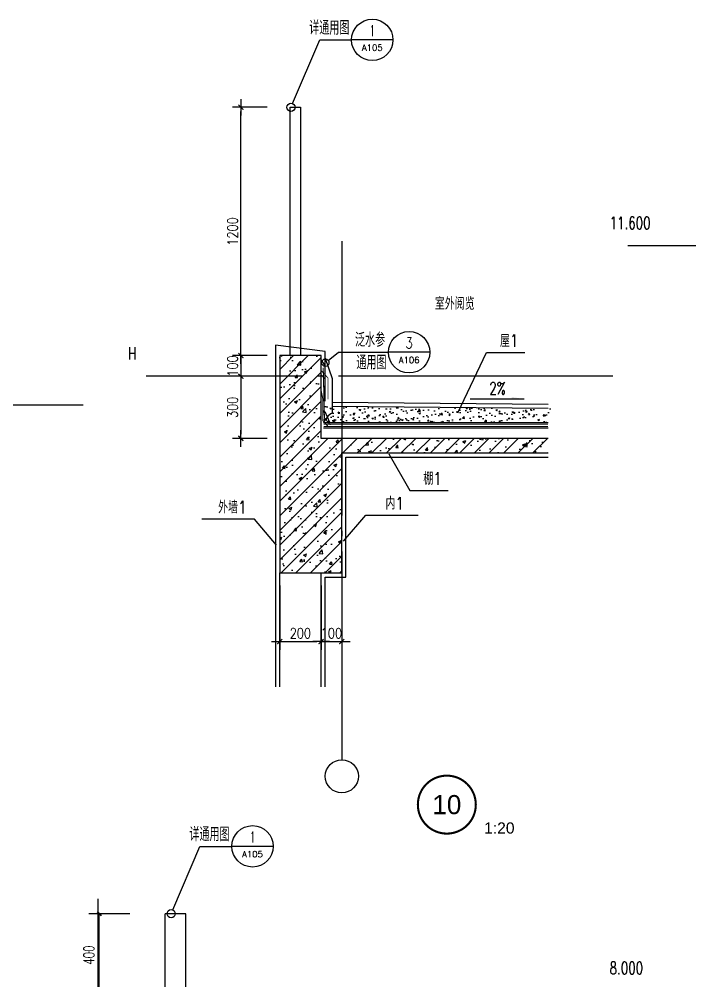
# Model space of a CAD drawing. Extents: x 447078 to 1776277, y 243534 to 519428.
# Drawn here: x 528609 to 531848, y 303742 to 308388 of the extents above; entities that cross this region are included whole.
import ezdxf
from ezdxf.enums import TextEntityAlignment as Align

# ---------------------------------------------------------------- set-up
doc = ezdxf.new("R2010")
doc.units = 0
doc.header["$LTSCALE"] = 1000
doc.header["$MEASUREMENT"] = 0
for name, pattern in [('$2$CCDID0GLB00001', [30, 26.5, -1.5, 0.5, -1.5]), ('DASH', [0.35, 0.25, -0.1]), ('DOTE', [2.42, 2, -0.2, 0.02, -0.2])]:
    doc.linetypes.add(name, pattern=pattern)
doc.layers.get('Defpoints').update_dxf_attribs({"color": 2, "lineweight": 15})
for name, color, linetype in [('$2$G-GRID', 1, '$2$CCDID0GLB00001'), ('A-HRAL', 104, 'Continuous'), ('A-SURF', 6, 'Continuous'), ('A-WALL', 140, 'Continuous'), ('A-WALL-HATH', 8, 'Continuous'), ('AXIS_TEXT', 7, 'Continuous'), ('COLUMN', 210, 'Continuous'), ('DIM_IDEN', 3, 'Continuous'), ('DIM_SYMB', 3, 'Continuous'), ('DOTE', 10, 'DOTE'), ('G-GRID-DIMS', 123, 'Continuous'), ('PUB_DIM', 3, 'Continuous'), ('PUB_TEXT', 7, 'Continuous'), ('SURFACE', 6, 'Continuous'), ('Visible_line', 135, 'Continuous'), ('WALL', 130, 'Continuous'), ('填充', 8, 'Continuous'), ('节点大样$0$ANNO-TEXT', 33, 'Continuous')]:
    doc.layers.add(name, color=color, linetype=linetype)
doc.styles.add('_TCH_DIM', font='SIMPLEX', dxfattribs={"bigfont": 'GBCBIG'})
doc.styles.add('_TCH_DIM_T3', font='SIMPLEX', dxfattribs={"width": 0.705882, "bigfont": 'GBCBIG'})
doc.styles.add('_TCH_LABEL', font='COMPLEX', dxfattribs={"bigfont": 'GBCBIG'})
doc.styles.add('C-D_T0G_01', font='')
doc.styles.add('CCDI_T_G01', font='')
doc.styles.add('CCDI_T_G02', font='simplex.shx', dxfattribs={"width": 0.8, "bigfont": 'zjdz.shx'})
doc.styles.add('COMPLEX', font='COMPLEX')
doc.styles.add('节点大样$0$CCDI-TOG-02', font='simplex.shx', dxfattribs={"width": 0.8, "bigfont": 'zjdz.shx'})
doc.styles.get('C-D_T0G_01').set_extended_font_data('Arial')
doc.styles.get('CCDI_T_G01').set_extended_font_data('Arial')
doc.dimstyles.new('_TCH_ARCH&&20', dxfattribs={"dimtxt": 51, "dimasz": 20, "dimexe": 50, "dimexo": 60, "dimgap": 24.5, "dimtad": 1, "dimdec": 0, "dimzin": 0, "dimdsep": 46, "dimtxsty": '_TCH_DIM_T3', "dimblk": 'ARCHTICK', "dimcen": 0.09, "dimclrt": 7, "dimazin": 2, "dimtfac": 1, "dimtdec": 0, "dimtix": 1, "dimtmove": 2, "dimatfit": 3, "dimfxl": 1, "dimtolj": 1, "dimtzin": 0, "dimarcsym": 0})
doc.dimstyles.new('CCDI_DIMN_20$0', dxfattribs={"dimscale": 0.2, "dimtxt": 250, "dimasz": 100, "dimexe": 200, "dimexo": 300, "dimgap": 75, "dimtad": 1, "dimdec": 0, "dimzin": 0, "dimdsep": 46, "dimtxsty": 'CCDI_T_G02', "dimblk": 'TICK-3', "dimcen": 0, "dimclrd": 256, "dimclre": 256, "dimclrt": 7, "dimazin": 0, "dimtfac": 0.5, "dimtdec": 0, "dimtix": 1, "dimtmove": 2, "dimatfit": 0, "dimldrblk": 'TICK-arow', "dimfxl": 200, "dimtvp": 1, "dimtolj": 1, "dimtzin": 0, "dimlwd": -1, "dimlwe": -1, "dimarcsym": 0})

# ---------------------------------------------------------------- blocks, each defined once
blk = doc.blocks.new('_AXISO')
blk.add_circle((0, 0), 0.5)
at = {"layer": 'AXIS_TEXT', "style": 'COMPLEX', "width": 1.041667}
blk.add_attdef('A', text='', height=0.56, dxfattribs=at).set_placement((-0.25, -0.28), (0.25, -0.28), align=Align.FIT)
blk = doc.blocks.new('TICK-3')
blk.add_line((2, 0), (-2, 0))
at = {"const_width": 0.3}
blk.add_lwpolyline([(0.6, 0.6), (-0.6, -0.6)], dxfattribs=at)
blk = doc.blocks.new('*D3675')
at = {"layer": 'Defpoints', "color": 0}
for p in [(529867.4, 306762.4), (529679.9, 306662.4), (529867.4, 306662.4)]:
    blk.add_point(p, dxfattribs=at)
at = {"layer": 'PUB_DIM'}
for p, q in [((529679.9, 306782.4), (529679.9, 306802.4)), ((529807.4, 306762.4), (529639.9, 306762.4)), ((529679.9, 306762.4), (529679.9, 306662.4)), ((529807.4, 306662.4), (529639.9, 306662.4)), ((529679.9, 306642.4), (529679.9, 306622.4))]:
    blk.add_line(p, q, dxfattribs=at)
at = {"layer": 'PUB_DIM', "xscale": 20, "yscale": 20, "zscale": 20}
for p, rotation in [((529679.9, 306762.4), 270), ((529679.9, 306662.4), 90)]:
    blk.add_blockref('TICK-3', p, dxfattribs=dict(at, rotation=rotation))
at = {"layer": 'PUB_DIM', "color": 7, "insert": (529639.9, 306712.4), "char_height": 50, "attachment_point": 5, "rotation": 90, "style": 'CCDI_T_G02'}
blk.add_mtext('\\A1;100', dxfattribs=at)
blk = doc.blocks.new('TICK-arow')
blk.add_line((-1, 0), (0, 0))
blk.add_lwpolyline([(0, 0, 0, 1, 0), (-3, 0, 0, 0, 0)], format="xyseb")
blk = doc.blocks.new('*D3586')
at = {"layer": 'Defpoints', "color": 0}
for p in [(529867.4, 306662.4), (529679.9, 306362.4), (529867.4, 306362.4)]:
    blk.add_point(p, dxfattribs=at)
at = {"layer": 'PUB_DIM'}
for p, q in [((529807.4, 306662.4), (529639.9, 306662.4)), ((529679.9, 306642.4), (529679.9, 306382.4)), ((529807.4, 306362.4), (529639.9, 306362.4))]:
    blk.add_line(p, q, dxfattribs=at)
at = {"layer": 'PUB_DIM', "xscale": 20, "yscale": 20, "zscale": 20}
for p, rotation in [((529679.9, 306662.4), 90), ((529679.9, 306362.4), 270)]:
    blk.add_blockref('TICK-3', p, dxfattribs=dict(at, rotation=rotation))
at = {"layer": 'PUB_DIM', "color": 7, "insert": (529639.9, 306512.4), "char_height": 50, "attachment_point": 5, "rotation": 90, "style": 'CCDI_T_G02'}
blk.add_mtext('\\A1;300', dxfattribs=at)
blk = doc.blocks.new('*D3587')
at = {"layer": 'Defpoints', "color": 0}
for p in [(529679.9, 307962.4), (529867.4, 307962.4), (529867.4, 306762.4)]:
    blk.add_point(p, dxfattribs=at)
at = {"layer": 'PUB_DIM'}
for p, q in [((529807.4, 307962.4), (529639.9, 307962.4)), ((529679.9, 306782.4), (529679.9, 307942.4)), ((529807.4, 306762.4), (529639.9, 306762.4))]:
    blk.add_line(p, q, dxfattribs=at)
at = {"layer": 'PUB_DIM', "xscale": 20, "yscale": 20, "zscale": 20}
for p, rotation in [((529679.9, 307962.4), 90), ((529679.9, 306762.4), 270)]:
    blk.add_blockref('TICK-3', p, dxfattribs=dict(at, rotation=rotation))
at = {"layer": 'PUB_DIM', "color": 7, "insert": (529639.9, 307362.4), "char_height": 50, "attachment_point": 5, "rotation": 90, "style": 'CCDI_T_G02'}
blk.add_mtext('\\A1;1200', dxfattribs=at)
blk = doc.blocks.new('*D3592')
at = {"layer": 'Defpoints', "color": 0}
for p in [(529867.4, 305712.4), (530067.4, 305712.4), (530067.4, 305380.8)]:
    blk.add_point(p, dxfattribs=at)
at = {"layer": 'PUB_DIM'}
for p, q in [((529867.4, 305652.4), (529867.4, 305340.8)), ((530067.4, 305652.4), (530067.4, 305340.8)), ((529887.4, 305380.8), (530047.4, 305380.8))]:
    blk.add_line(p, q, dxfattribs=at)
at = {"layer": 'PUB_DIM', "xscale": 20, "yscale": 20, "zscale": 20, "rotation": 180}
blk.add_blockref('TICK-3', (529867.4, 305380.8), dxfattribs=at)
at = {"layer": 'PUB_DIM', "xscale": 20, "yscale": 20, "zscale": 20}
blk.add_blockref('TICK-3', (530067.4, 305380.8), dxfattribs=at)
at = {"layer": 'PUB_DIM', "color": 7, "insert": (529967.4, 305420.8), "char_height": 50, "attachment_point": 5, "style": 'CCDI_T_G02'}
blk.add_mtext('\\A1;200', dxfattribs=at)
blk = doc.blocks.new('*D3593')
at = {"layer": 'Defpoints', "color": 0}
for p in [(530067.4, 305712.4), (530167.4, 305712.4), (530167.4, 305380.8)]:
    blk.add_point(p, dxfattribs=at)
at = {"layer": 'PUB_DIM'}
for p, q in [((530067.4, 305652.4), (530067.4, 305340.8)), ((530167.4, 305652.4), (530167.4, 305340.8)), ((530047.4, 305380.8), (530027.4, 305380.8)), ((530067.4, 305380.8), (530167.4, 305380.8)), ((530187.4, 305380.8), (530207.4, 305380.8))]:
    blk.add_line(p, q, dxfattribs=at)
at = {"layer": 'PUB_DIM', "xscale": 20, "yscale": 20, "zscale": 20}
blk.add_blockref('TICK-3', (530067.4, 305380.8), dxfattribs=at)
at = {"layer": 'PUB_DIM', "xscale": 20, "yscale": 20, "zscale": 20, "rotation": 180}
blk.add_blockref('TICK-3', (530167.4, 305380.8), dxfattribs=at)
at = {"layer": 'PUB_DIM', "color": 7, "insert": (530117.4, 305420.8), "char_height": 50, "attachment_point": 5, "style": 'CCDI_T_G02'}
blk.add_mtext('\\A1;100', dxfattribs=at)
blk = doc.blocks.new('_ArchTick')
at = {"color": 0, "linetype": 'ByBlock', "const_width": 0.4}
blk.add_lwpolyline([(-0.5, -0.5), (0.5, 0.5)], dxfattribs=at)
blk = doc.blocks.new('*D4939')
at = {"layer": 'Defpoints', "color": 0}
for p in [(528996, 304065.7), (529203.2, 304065.7), (529203.2, 303665.7)]:
    blk.add_point(p, dxfattribs=at)
at = {"layer": 'PUB_DIM', "color": 0, "lineweight": -2}
for p, q in [((529143.2, 304065.7), (528946, 304065.7)), ((528996, 303665.7), (528996, 304065.7)), ((529143.2, 303665.7), (528946, 303665.7))]:
    blk.add_line(p, q, dxfattribs=at)
at = {"layer": 'PUB_DIM', "color": 0, "lineweight": -2, "xscale": 20, "yscale": 20, "zscale": 20}
for p, rotation in [((528996, 304065.7), 90), ((528996, 303665.7), 270)]:
    blk.add_blockref('_ArchTick', p, dxfattribs=dict(at, rotation=rotation))
at = {"layer": 'PUB_DIM', "color": 7, "insert": (528946, 303865.7), "char_height": 51, "attachment_point": 5, "rotation": 90, "style": '_TCH_DIM_T3'}
blk.add_mtext('\\A1;400', dxfattribs=at)

msp = doc.modelspace()

# ---------------------------------------------------------------- hatches: boundary and pattern name
at = {"layer": 'A-WALL-HATH'}
h = msp.add_hatch(dxfattribs=at)
h.set_pattern_fill('钢筋混凝土', color=256, scale=20)
h.set_pattern_definition([(45, (1075681.486, 325219.817), (-35.355339, 35.355339), []), (50, (1075681.49, 325219.82), (143.452037, -12.550427), [15, -165]), (355, (1075681.49, 325219.82), (-27.750267, 150.438427), [12, -132]), (100.4514, (1075693.44, 325218.77), (115.701876, 137.88791), [12.748038, -140.228422]), (46.1842, (1075681.49, 325259.82), (213.44821, -33.1038), [22.5, -247.5]), (96.6356, (1075699.27, 325257.06), (186.93254, 194.823574), [19.12206, -210.3426]), (351.1842, (1075681.49, 325259.82), (186.93239, 194.82372), [18, -198]), (21, (1075701.49, 325249.82), (119.38141, -80.523778), [15, -165]), (326, (1075701.49, 325249.82), (48.663066, 145.03001), [12, -132]), (71.4514, (1075711.43, 325243.1), (168.044526, 64.5061), [12.748038, -140.228422]), (37.5, (1075681.486, 325219.817), (2.431971, 66.578771), [0, -130.4, 0, -134, 0, -132.5]), (7.5, (1075681.486, 325219.82), (52.6139075, 78.882342), [0, -76.4, 0, -127.4, 0, -50.5]), (327.5, (1075636.886, 325219.817), (106.764487, -4.5109743), [0, -50, 0, -156, 0, -207]), (317.5, (1075616.89, 325219.82), (116.637234, 20.020996), [0, -65, 0, -103.6, 0, -147])])
h.paths.add_polyline_path([(529867.4, 305712.4), (530167.4, 305712.4), (530167.4, 306292.4), (531163.8, 306292.4), (531163.8, 306362.4), (530067.4, 306362.4), (530067.4, 306762.4), (529867.4, 306762.4)])
at = {"layer": 'DIM_SYMB'}
msp.add_hatch(color=256, dxfattribs=at).paths.add_polyline_path([(531048.6, 306553.5), (530988.6, 306553.5), (530988.6, 306561.5)])
at = {"layer": '填充'}
h = msp.add_hatch(dxfattribs=at)
h.set_pattern_fill('混凝土', color=256, scale=10, angle=360, style=0)
h.set_pattern_definition([(50, (-1180194.7, -491665.657), (71.7260183, -6.2752135), [7.5, -82.5]), (355, (-1180194.7, -491665.66), (-13.8751334, 75.2192134), [6, -66]), (100.4514, (-1180188.72, -491666.18), (57.8509382, 68.9439542), [6.374019, -70.1142112]), (46.1842, (-1180194.7, -491645.66), (106.724105, -16.5519014), [11.25, -123.75]), (96.6356, (-1180185.81, -491647.04), (93.4662706, 97.411787), [9.561029, -105.1713]), (351.1842, (-1180194.7, -491645.66), (93.4661945, 97.41186), [9, -99]), (21, (-1180184.7, -491650.657), (59.6907052, -40.261889), [7.5, -82.5]), (326, (-1180184.7, -491650.66), (24.3315332, 72.5150045), [6, -66]), (71.4514, (-1180179.725, -491654.01), (84.0222629, 32.2530497), [6.374019, -70.1142112]), (37.5, (-1180194.7, -491665.657), (1.21598553, 33.2893854), [0, -65.2, 0, -67, 0, -66.25]), (7.5, (-1180194.7, -491665.657), (26.30695374, 39.4411712), [0, -38.2, 0, -63.7, 0, -25.25]), (327.5, (-1180217, -491665.657), (53.3822436, -2.25548717), [0, -25, 0, -78, 0, -103.5]), (317.5, (-1180227, -491665.657), (58.3186169, 10.0104982), [0, -32.5, 0, -51.8, 0, -73.5])])
h.paths.add_polyline_path([(531176.3, 306506.1), (531176.3, 306439), (530079.4, 306439.2), (530079.4, 306516.4)])

# ---------------------------------------------------------------- linework, layer by layer
at = {"layer": '$2$G-GRID', "ltscale": 0.05}
msp.add_line((530167.4, 307315.5), (530167.4, 305041.6), dxfattribs=at)
for points in [[(533773.9, 307292.5), (531548.6, 307292.5)], [(531477, 306662.4), (529222.1, 306662.4)]]:
    msp.add_lwpolyline(points, dxfattribs=at)
at = {"color": 8}
for p, q in [((530087.4, 306763.5), (530087.4, 306780.4)), ((530087.4, 306649.1, 0), (530067.3, 306669.8, 0))]:
    msp.add_line(p, q, dxfattribs=at)
at = {"const_width": 4, "elevation": 0}
msp.add_lwpolyline([(530100.4, 306551.6), (530100.4, 306654.7), (530067.8, 306690), (530067.8, 306726.8)], dxfattribs=at)
at = {"layer": 'A-HRAL'}
for p, q in [((529313.8, 303665.7), (529313.8, 304065.7)), ((529413.8, 304065.7), (529313.8, 304065.7)), ((529413.8, 303665.7), (529413.8, 304065.7))]:
    msp.add_line(p, q, dxfattribs=at)
msp.add_lwpolyline([(529917.4, 306762.4), (529917.4, 307962.4), (529967.4, 307962.4), (529967.4, 306762.4)], dxfattribs=at)
at = {"layer": 'A-SURF'}
for points in [[(530087.4, 306625.4), (530087.4, 306782.4), (529847.4, 306812.4), (529847.4, 305162.4)], [(530087.4, 305162.4), (530087.4, 305692.4), (530187.4, 305692.4), (530187.4, 306272.4), (531163.8, 306272.4)]]:
    msp.add_lwpolyline(points, dxfattribs=at)
at = {"layer": 'A-WALL'}
for points in [[(529867.4, 306762.4), (529867.4, 305712.4), (530167.4, 305712.4), (530167.4, 306292.4), (531163.8, 306292.4)], [(531163.8, 306362.4), (530067.4, 306362.4), (530067.4, 306762.4), (529867.4, 306762.4)], [(529867.4, 305162.4), (529867.4, 305712.4)], [(530067.4, 305162.4), (530067.4, 305712.4)]]:
    msp.add_lwpolyline(points, dxfattribs=at)
at = {"layer": 'COLUMN'}
msp.add_line((531163.8, 306412.5, 0), (530079.4, 306412.6, 0), dxfattribs=at)
at = {"layer": 'DIM_IDEN'}
for p, q in [((529929.7, 307980.6), (530060.7, 308287.9)), ((530060.7, 308287.9), (530214.7, 308287.9)), ((530414.7, 308287.9), (530214.7, 308287.9)), ((530101.7, 306739.2), (530151.1, 306778.6)), ((530151.1, 306778.6), (530392.8, 306778.6)), ((530592.8, 306778.6), (530392.8, 306778.6)), ((529351.1, 304083.9), (529482.1, 304391.2)), ((529482.1, 304391.2), (529636.2, 304391.2)), ((529836.2, 304391.2), (529636.2, 304391.2))]:
    msp.add_line(p, q, dxfattribs=at)
at = {"layer": 'DIM_IDEN', "const_width": 10}
msp.add_lwpolyline([(530814.8, 304592.8, 1), (530534.8, 304592.8, 1)], format="xyb", close=True, dxfattribs=at)
at = {"layer": 'DIM_IDEN'}
for centre, radius in [((530314.7, 308287.9), 100), ((529922, 307962.4), 19.8), ((530492.8, 306778.6), 100), ((530087.8, 306728.1), 17.8), ((529736.2, 304391.2), 100), ((529343.4, 304065.7), 19.8)]:
    msp.add_circle(centre, radius, dxfattribs=at)
at = {"layer": 'DIM_SYMB'}
msp.add_lwpolyline([(530787.7, 306553.5), (531048.6, 306553.5)], dxfattribs=at)
at = {"layer": 'DOTE', "color": 1, "ltscale": 0.5}
for p, q in [((528918.8, 306523.2), (526300, 306523.2)), ((528988.8, 304137.8), (528988.8, 301935.9))]:
    msp.add_line(p, q, dxfattribs=at)
at = {"layer": 'G-GRID-DIMS'}
msp.add_line((530167.4, 305050.5), (530167.4, 304809.8), dxfattribs=at)
at = {"layer": 'SURFACE', "linetype": 'DASH', "ltscale": 0.3, "const_width": 5, "elevation": 0}
for points in [[(530079.4, 306431.1), (530108.2, 306430.5), (530083.5, 306460.8), (530077.7, 306704.1)], [(530075.5, 306554.9), (530067.3, 306595.8)], [(530079.4, 306420.1), (530101.5, 306419.5), (530075.5, 306448.8), (530075.5, 306554.9)], [(530079.4, 306431.1), (531163.8, 306430.8)], [(530079.4, 306420), (531163.8, 306419.8)]]:
    msp.add_lwpolyline(points, dxfattribs=at)
at = {"layer": 'Visible_line'}
for p, q in [((530087.4, 306542.4, 0), (530087.4, 306780.4, 0)), ((530087.4, 306750.8), (530120.3, 306652.5)), ((530120.3, 306652.5), (530120.3, 306484.8, 0)), ((531163.8, 306526, 0), (530120.3, 306536.1, 0)), ((531163.8, 306506.1, 0), (530120.3, 306516.5, 0)), ((530109.5, 306438.7, 0), (530087.7, 306491.1, 0)), ((530079.4, 306439.2, 0), (531163.8, 306439, 0))]:
    msp.add_line(p, q, dxfattribs=at)
msp.add_arc((530174.2, 306395.3, 0), 104.5, 121.0567, 155.1242, dxfattribs=at)
at = {"layer": 'WALL'}
for p, q in [((530087.8, 306714.7, 0), (530067.3, 306742.2, 0)), ((530087.8, 306672.3, 0), (530087.8, 306714.7, 0))]:
    msp.add_line(p, q, dxfattribs=at)
at = {"layer": '节点大样$0$ANNO-TEXT'}
for points in [[(530728.6, 306485.4), (530865.9, 306776.8), (531051.3, 306776.8)], [(530394.5, 306287.4), (530495.9, 306111.2), (530681.2, 306111.2)], [(529852.3, 305846.6), (529745.1, 305972.4), (529491.7, 305972.4)], [(530176.4, 305865.5), (530283.6, 305991.3), (530537, 305991.3)]]:
    msp.add_lwpolyline(points, dxfattribs=at)

# ---------------------------------------------------------------- block references
at = {"layer": 'G-GRID-DIMS', "xscale": 160, "yscale": 160, "zscale": 160}
msp.add_blockref('_AXISO', (530167.4, 304729.8), dxfattribs=at)

# ---------------------------------------------------------------- texts
at = {"layer": 'PUB_TEXT'}
for s, height, style, p in [('详通用图', 67.52, '_TCH_DIM', (530009.8, 308312.6)), ('泛水参', 67.52, '_TCH_DIM', (530231.1, 306804.8)), ('通用图', 67.52, '_TCH_DIM', (530237.8, 306695.8)), ('详通用图', 67.52, '_TCH_DIM', (529431.2, 304415.9)), ('1:20', 54.12, 'CCDI_T_G01', (530854.8, 304452.8))]:
    msp.add_text(s, height=height, dxfattribs=dict(at, style=style)).set_placement(p)
at = {"layer": 'PUB_TEXT', "style": '_TCH_LABEL'}
for s, height, p, p2 in [('1', 53.5, (530303.3, 308306.2), (530326.2, 308306.2)), ('A105', 30.05, (530264.7, 308235.2), (530364.8, 308235.2)), ('3', 52.2, (530475.4, 306797.1), (530510.2, 306797.1)), ('A106', 30.05, (530442.8, 306726), (530542.9, 306726)), ('1', 53.5, (529724.7, 304409.5), (529747.6, 304409.5)), ('A105', 30.05, (529686.1, 304338.5), (529786.2, 304338.5))]:
    msp.add_text(s, height=height, dxfattribs=at).set_placement(p, p2, align=Align.FIT)
at = {"layer": 'PUB_TEXT', "style": '_TCH_DIM', "width": 0.705882}
for s, p in [('11.600', (531461.1, 307373.5)), ('H', (529134.7, 306743.4)), ('2%', (530880.2, 306574.5)), ('8.000', (531461.1, 303773.5))]:
    msp.add_text(s, height=59.5, dxfattribs=at).set_placement(p)
at = {"layer": 'PUB_TEXT', "style": 'C-D_T0G_01', "width": 0.979292}
msp.add_text('10', height=92.26, dxfattribs=at).set_placement((530604.6, 304546.7), (530745, 304546.7), align=Align.FIT)
at = {"layer": '节点大样$0$ANNO-TEXT', "style": '节点大样$0$CCDI-TOG-02', "width": 0.8}
for s, p in [('室外阅览', (530617.1, 306983.9)), ('屋1', (530931.5, 306804.3, 0)), ('棚1', (530561.4, 306138.8, 0)), ('外墙1', (529570, 306000, 0)), ('内1', (530378.5, 306018.8, 0))]:
    msp.add_text(s, height=60, dxfattribs=at).set_placement(p)

# ---------------------------------------------------------------- dimensions: what is measured, and where the dimension line sits
at = {"layer": 'PUB_DIM'}
for base, p1, p2, picture, middle in [((529679.9, 307962.4), (529867.4, 306762.4), (529867.4, 307962.4), '*D3587', (529639.9, 307362.4)), ((529679.9, 306662.4), (529867.4, 306762.4), (529867.4, 306662.4), '*D3675', (529639.9, 306712.4)), ((529679.9, 306362.4), (529867.4, 306662.4), (529867.4, 306362.4), '*D3586', (529639.9, 306512.4))]:
    dim = msp.add_linear_dim(base=base, p1=p1, p2=p2, angle=90, dimstyle='CCDI_DIMN_20$0', dxfattribs=at)
    dim.commit()
    dim.dimension.update_dxf_attribs({"geometry": picture, "text_midpoint": middle})
for base, p1, p2, picture, middle in [((530067.4, 305380.8), (529867.4, 305712.4), (530067.4, 305712.4), '*D3592', (529967.4, 305420.8)), ((530167.4, 305380.8), (530067.4, 305712.4), (530167.4, 305712.4), '*D3593', (530117.4, 305420.8))]:
    dim = msp.add_linear_dim(base=base, p1=p1, p2=p2, dimstyle='CCDI_DIMN_20$0', dxfattribs=at)
    dim.commit()
    dim.dimension.update_dxf_attribs({"geometry": picture, "text_midpoint": middle})
dim = msp.add_aligned_dim(p1=(529203.2, 303665.7), p2=(529203.2, 304065.7), distance=207.2, text='400', dimstyle='_TCH_ARCH&&20', dxfattribs=at)
dim.commit()
dim.dimension.update_dxf_attribs({"geometry": '*D4939', "text_midpoint": (528946, 303865.7)})

doc.saveas('drawing.dxf')
